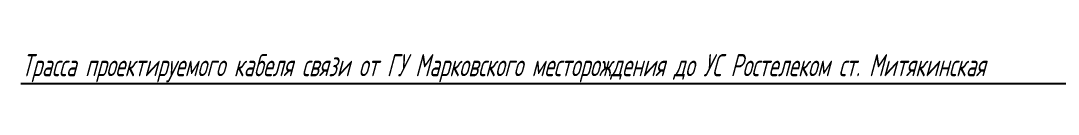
# Model space of a CAD drawing. Extents: x 2208637 to 2213412, y 575334 to 577367.
# Drawn here: x 2210879.1 to 2210937.7, y 576594.3 to 576596.2 of the extents above; entities that cross this region are included whole.
import ezdxf

# ---------------------------------------------------------------- set-up
doc = ezdxf.new("R2010")
doc.units = 0
doc.header["$LTSCALE"] = 0.5
doc.layers.add('ИИ_ТРАССЫ_КЛС', color=5, linetype='Continuous', lineweight=40)
doc.styles.add('GOST 2.304', font='cs_gost2304.shx', dxfattribs={"width": 0.8, "oblique": 15})

msp = doc.modelspace()

# ---------------------------------------------------------------- linework, layer by layer
at = {"layer": 'ИИ_ТРАССЫ_КЛС', "lineweight": 25, "flags": 128}
msp.add_lwpolyline([(2210879.12, 576594.349), (2210952.742, 576594.349)], dxfattribs=at)

# ---------------------------------------------------------------- wipeouts: each hides what was drawn before it
at = {"lineweight": 0}
msp.add_wipeout([(2210879.531, 576594.674), (2210950.766, 576594.674), (2210950.766, 576596.163), (2210879.531, 576596.163)], dxfattribs=at).dxf.layer = 'ИИ_ТРАССЫ_КЛС'

# ---------------------------------------------------------------- next in the draw order: texts
at = {"layer": 'ИИ_ТРАССЫ_КЛС', "lineweight": 25, "style": 'GOST 2.304', "oblique": 15, "width": 0.8}
msp.add_text('Трасса проектируемого кабеля связи от ГУ Марковского месторождения до УС Ростелеком ст. Митякинская', height=1.25, dxfattribs=at).set_placement((2210879.169, 576594.761))

doc.saveas('drawing.dxf')
